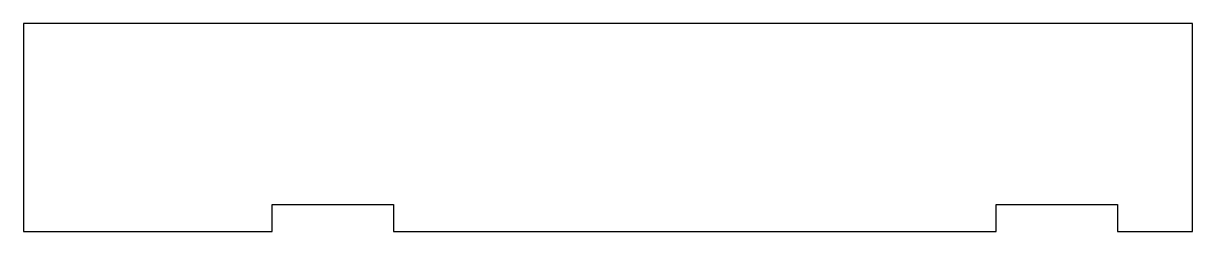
# Model space of a CAD drawing. Header units: metres. Extents: x -18.5 to 13.8, y -1.1 to 46.5.
# Drawn here: x -18.55 to 13.75, y 40.76 to 46.5 of the extents above.
import ezdxf

# ---------------------------------------------------------------- set-up
doc = ezdxf.new("R2010")
doc.units = ezdxf.units.M

msp = doc.modelspace()

# ---------------------------------------------------------------- linework, layer by layer
for p, q in [((-17.085, 46.5), (-18.55, 46.5)), ((-18.55, 46.5), (-18.55, 46.212)), ((-18.55, 46.212), (-18.55, 45.829)), ((-12.606, 46.5), (-17.085, 46.5)), ((-12.429, 46.5), (-12.606, 46.5)), ((-12.177, 46.5), (-12.429, 46.5)), ((-11.861, 46.5), (-12.177, 46.5)), ((-11.504, 46.5), (-11.861, 46.5)), ((-11.134, 46.5), (-11.504, 46.5)), ((-10.787, 46.5), (-11.134, 46.5)), ((-10.497, 46.5), (-10.787, 46.5)), ((-10.292, 46.5), (-10.497, 46.5)), ((-10.187, 46.5), (-10.292, 46.5)), ((-4.78, 46.5), (-10.187, 46.5)), ((9.855, 46.5), (-4.78, 46.5)), ((10.001, 46.5), (9.855, 46.5)), ((10.233, 46.5), (10.001, 46.5)), ((10.532, 46.5), (10.233, 46.5)), ((10.869, 46.5), (10.532, 46.5)), ((11.212, 46.5), (10.869, 46.5)), ((11.529, 46.5), (11.212, 46.5)), ((11.794, 46.5), (11.529, 46.5)), ((11.991, 46.5), (11.794, 46.5)), ((13.75, 46.5), (11.991, 46.5)), ((13.75, 42.003), (13.75, 46.5)), ((-18.55, 45.829), (-18.55, 45.793)), ((-18.55, 45.793), (-18.55, 45.72)), ((-18.55, 45.72), (-18.55, 45.611)), ((-18.55, 45.611), (-18.55, 45.471)), ((-18.55, 45.471), (-18.55, 41.699)), ((13.75, 40.756), (13.75, 42.003)), ((-18.55, 41.699), (-18.55, 41.675)), ((-18.55, 41.675), (-18.55, 41.646)), ((-18.55, 41.646), (-18.55, 40.756)), ((-11.675, 40.756), (-11.675, 41.5)), ((-11.675, 41.5), (-10.963, 41.5)), ((-10.963, 41.5), (-8.325, 41.5)), ((-8.325, 41.5), (-8.325, 40.756)), ((8.325, 40.756), (8.325, 41.5)), ((8.325, 41.5), (9.037, 41.5)), ((9.037, 41.5), (11.675, 41.5)), ((9.037, 41.5), (9.037, 41.5)), ((11.675, 41.5), (11.675, 40.756)), ((-18.55, 40.756), (-12.765, 40.756)), ((-12.765, 40.756), (-11.675, 40.756)), ((-8.325, 40.756), (-5.654, 40.756)), ((-5.654, 40.756), (8.325, 40.756)), ((11.675, 40.756), (11.953, 40.756)), ((11.953, 40.756), (13.75, 40.756))]:
    msp.add_line(p, q)

doc.saveas('drawing.dxf')
